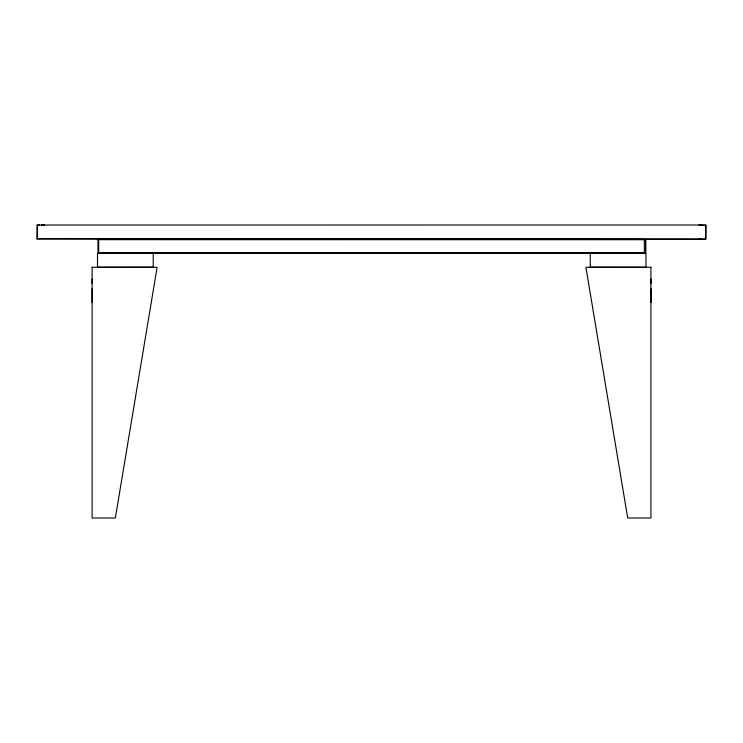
<?xml version="1.0" encoding="UTF-8"?>
<svg xmlns="http://www.w3.org/2000/svg" width="743" height="743" viewBox="0 0 743 743"><rect width="100%" height="100%" fill="white"/><g stroke="black" fill="none" stroke-linecap="round" stroke-linejoin="round"><path stroke-width="1.11" d="M650.924 302.559L650.924 288.748M650.924 283.677L650.924 278.969M37.15 238.809L37.28 225.027L701.401 224.999L705.85 225.287L705.757 239.2L37.15 238.809L705.274 239.153L705.785 239.097L705.757 225.027M37.252 239.097L37.28 225.027M644.831 239.692L645.806 239.692L645.472 253.149L98.698 253.14L98.689 239.469L644.339 239.469L644.348 253.14L98.893 252.926M644.144 239.692L98.912 239.655M98.652 239.692L97.677 239.692L98.633 239.655M152.779 253.177L97.983 253.149L97.992 239.46M37.187 225.287L39.333 225.055M44.19 225.027L41.543 225.064L44.19 225.287M698.847 225.027L705.85 225.287M698.866 239.097L701.476 239.153M644.85 252.964L645.806 252.926L645.472 239.46M590.248 253.27L590.248 267.201L645.983 267.201L645.983 253.27L97.509 253.27L97.509 267.201L153.234 267.201L153.234 253.27M92.113 278.969L92.113 283.677M92.113 288.748L92.113 302.559M92.113 267.276L92.113 518.001L115.341 518.001L157.126 267.276L92.113 267.285M650.924 267.285L585.911 267.276L627.705 518.001L650.924 518.001L650.924 267.276"/></g></svg>
